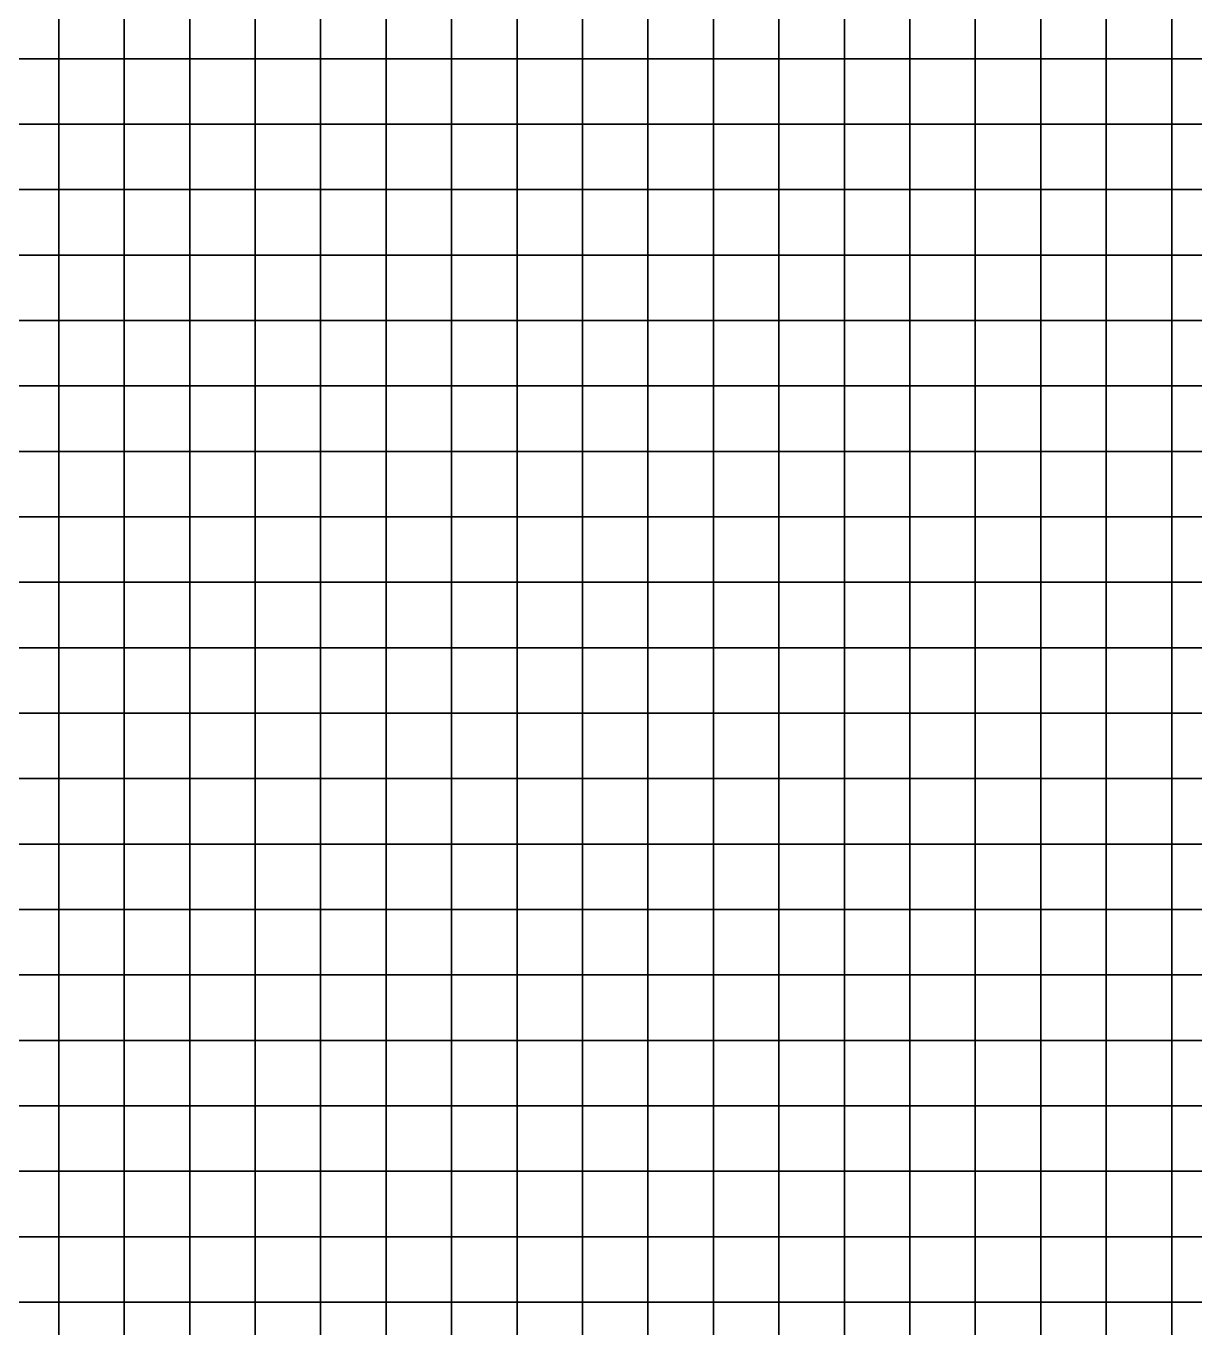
# Model space of a CAD drawing. Header units: metres. Extents: x 0 to 700, y 0 to 800.
# Drawn here: x 345 to 523.5, y 196.1 to 395 of the extents above; entities that cross this region are included whole.
import ezdxf

# ---------------------------------------------------------------- set-up
doc = ezdxf.new("R2010")
doc.units = ezdxf.units.M

msp = doc.modelspace()

# ---------------------------------------------------------------- linework, layer by layer
at = {"layer": 'C2'}
for points in [[(340, 390, -302.89), (350, 390, -301.54), (350, 400, -301.85), (340, 400, -303)], [(350, 390, -301.54), (360, 390, -300.28), (360, 400, -300.74), (350, 400, -301.85)], [(360, 390, -300.28), (370, 390, -299.5), (370, 400, -300.04), (360, 400, -300.74)], [(370, 390, -299.5), (380, 390, -298.11), (380, 400, -298.78), (370, 400, -300.04)], [(380, 390, -298.11), (390, 390, -296.6), (390, 400, -297.42), (380, 400, -298.78)], [(390, 390, -296.6), (400, 390, -295.38), (400, 400, -296.21), (390, 400, -297.42)], [(400, 390, -295.38), (410, 390, -294.8), (410, 400, -295.48), (400, 400, -296.21)], [(410, 390, -294.8), (420, 390, -294.92), (420, 400, -295.07), (410, 400, -295.48)], [(420, 390, -294.92), (430, 390, -294.34), (430, 400, -294.31), (420, 400, -295.07)], [(430, 390, -294.34), (440, 390, -292.79), (440, 400, -292.8), (430, 400, -294.31)], [(440, 390, -292.79), (450, 390, -292), (450, 400, -291.99), (440, 400, -292.8)], [(450, 390, -292), (460, 390, -292.01), (460, 400, -291.87), (450, 400, -291.99)], [(460, 390, -292.01), (470, 390, -292.97), (470, 400, -292.59), (460, 400, -291.87)], [(470, 390, -292.97), (480, 390, -291.84), (480, 400, -291.52), (470, 400, -292.59)], [(480, 390, -291.84), (490, 390, -288.83), (490, 400, -289.03), (480, 400, -291.52)], [(490, 390, -288.83), (500, 390, -286.31), (500, 400, -286.74), (490, 400, -289.03)], [(500, 390, -286.31), (510, 390, -285.18), (510, 400, -285.75), (500, 400, -286.74)], [(510, 390, -285.18), (520, 390, -285.39), (520, 400, -285.98), (510, 400, -285.75)], [(520, 390, -285.39), (530, 390, -283.79), (530, 400, -284.61), (520, 400, -285.98)], [(340, 380, -302.87), (350, 380, -301.25), (350, 390, -301.54), (340, 390, -302.89)], [(350, 380, -301.25), (360, 380, -299.75), (360, 390, -300.28), (350, 390, -301.54)], [(360, 380, -299.75), (370, 380, -298.81), (370, 390, -299.5), (360, 390, -300.28)], [(370, 380, -298.81), (380, 380, -297.34), (380, 390, -298.11), (370, 390, -299.5)], [(380, 380, -297.34), (390, 380, -295.72), (390, 390, -296.6), (380, 390, -298.11)], [(390, 380, -295.72), (400, 380, -294.51), (400, 390, -295.38), (390, 390, -296.6)], [(400, 380, -294.51), (410, 380, -293.97), (410, 390, -294.8), (400, 390, -295.38)], [(410, 380, -293.97), (420, 380, -294.12), (420, 390, -294.92), (410, 390, -294.8)], [(420, 380, -294.12), (430, 380, -293.61), (430, 390, -294.34), (420, 390, -294.92)], [(430, 380, -293.61), (440, 380, -292.14), (440, 390, -292.79), (430, 390, -294.34)], [(440, 380, -292.14), (450, 380, -291.45), (450, 390, -292), (440, 390, -292.79)], [(450, 380, -291.45), (460, 380, -291.51), (460, 390, -292.01), (450, 390, -292)], [(460, 380, -291.51), (470, 380, -292.41), (470, 390, -292.97), (460, 390, -292.01)], [(470, 380, -292.41), (480, 380, -291.36), (480, 390, -291.84), (470, 390, -292.97)], [(480, 380, -291.36), (490, 380, -288.45), (490, 390, -288.83), (480, 390, -291.84)], [(490, 380, -288.45), (500, 380, -285.86), (500, 390, -286.31), (490, 390, -288.83)], [(500, 380, -285.86), (510, 380, -284.44), (510, 390, -285.18), (500, 390, -286.31)], [(510, 380, -284.44), (520, 380, -284.11), (520, 390, -285.39), (510, 390, -285.18)], [(520, 380, -284.11), (530, 380, -282.2), (530, 390, -283.79), (520, 390, -285.39)], [(340, 370, -302.82), (350, 370, -301.21), (350, 380, -301.25), (340, 380, -302.87)], [(350, 370, -301.21), (360, 370, -299.74), (360, 380, -299.75), (350, 380, -301.25)], [(360, 370, -299.74), (370, 370, -298.88), (370, 380, -298.81), (360, 380, -299.75)], [(370, 370, -298.88), (380, 370, -297.47), (380, 380, -297.34), (370, 380, -298.81)], [(380, 370, -297.47), (390, 370, -295.88), (390, 380, -295.72), (380, 380, -297.34)], [(390, 370, -295.88), (400, 370, -294.74), (400, 380, -294.51), (390, 380, -295.72)], [(400, 370, -294.74), (410, 370, -294.42), (410, 380, -293.97), (400, 380, -294.51)], [(410, 370, -294.42), (420, 370, -295.01), (420, 380, -294.12), (410, 380, -293.97)], [(420, 370, -295.01), (430, 370, -294.73), (430, 380, -293.61), (420, 380, -294.12)], [(430, 370, -294.73), (440, 370, -293.35), (440, 380, -292.14), (430, 380, -293.61)], [(440, 370, -293.35), (450, 370, -292.7), (450, 380, -291.45), (440, 380, -292.14)], [(450, 370, -292.7), (460, 370, -292.89), (460, 380, -291.51), (450, 380, -291.45)], [(460, 370, -292.89), (470, 370, -293.82), (470, 380, -292.41), (460, 380, -291.51)], [(470, 370, -293.82), (480, 370, -292.79), (480, 380, -291.36), (470, 380, -292.41)], [(480, 370, -292.79), (490, 370, -289.7), (490, 380, -288.45), (480, 380, -291.36)], [(490, 370, -289.7), (500, 370, -287.07), (500, 380, -285.86), (490, 380, -288.45)], [(500, 370, -287.07), (510, 370, -285.56), (510, 380, -284.44), (500, 380, -285.86)], [(510, 370, -285.56), (520, 370, -285.05), (520, 380, -284.11), (510, 380, -284.44)], [(520, 370, -285.05), (530, 370, -282.94), (530, 380, -282.2), (520, 380, -284.11)], [(340, 360, -302.74), (350, 360, -301.33), (350, 370, -301.21), (340, 370, -302.82)], [(350, 360, -301.33), (360, 360, -300.14), (360, 370, -299.74), (350, 370, -301.21)], [(360, 360, -300.14), (370, 360, -299.39), (370, 370, -298.88), (360, 370, -299.74)], [(370, 360, -299.39), (380, 360, -298.16), (380, 370, -297.47), (370, 370, -298.88)], [(380, 360, -298.16), (390, 360, -296.67), (390, 370, -295.88), (380, 370, -297.47)], [(390, 360, -296.67), (400, 360, -295.64), (400, 370, -294.74), (390, 370, -295.88)], [(400, 360, -295.64), (410, 360, -295.54), (410, 370, -294.42), (400, 370, -294.74)], [(410, 360, -295.54), (420, 360, -296.53), (420, 370, -295.01), (410, 370, -294.42)], [(420, 360, -296.53), (430, 360, -296.4), (430, 370, -294.73), (420, 370, -295.01)], [(430, 360, -296.4), (440, 360, -295.18), (440, 370, -293.35), (430, 370, -294.73)], [(440, 360, -295.18), (450, 360, -294.58), (450, 370, -292.7), (440, 370, -293.35)], [(450, 360, -294.58), (460, 360, -295.1), (460, 370, -292.89), (450, 370, -292.7)], [(460, 360, -295.1), (470, 360, -296.5), (470, 370, -293.82), (460, 370, -292.89)], [(470, 360, -296.5), (480, 360, -295.73), (480, 370, -292.79), (470, 370, -293.82)], [(480, 360, -295.73), (490, 360, -292.72), (490, 370, -289.7), (480, 370, -292.79)], [(490, 360, -292.72), (500, 360, -290.32), (500, 370, -287.07), (490, 370, -289.7)], [(500, 360, -290.32), (510, 360, -289.11), (510, 370, -285.56), (500, 370, -287.07)], [(510, 360, -289.11), (520, 360, -288.86), (520, 370, -285.05), (510, 370, -285.56)], [(520, 360, -288.86), (530, 360, -286.71), (530, 370, -282.94), (520, 370, -285.05)], [(340, 350, -302.8), (350, 350, -301.52), (350, 360, -301.33), (340, 360, -302.74)], [(350, 350, -301.52), (360, 350, -300.48), (360, 360, -300.14), (350, 360, -301.33)], [(360, 350, -300.48), (370, 350, -299.89), (370, 360, -299.39), (360, 360, -300.14)], [(370, 350, -299.89), (380, 350, -298.84), (380, 360, -298.16), (370, 360, -299.39)], [(380, 350, -298.84), (390, 350, -297.39), (390, 360, -296.67), (380, 360, -298.16)], [(390, 350, -297.39), (400, 350, -296.45), (400, 360, -295.64), (390, 360, -296.67)], [(400, 350, -296.45), (410, 350, -296.53), (410, 360, -295.54), (400, 360, -295.64)], [(410, 350, -296.53), (420, 350, -297.86), (420, 360, -296.53), (410, 360, -295.54)], [(420, 350, -297.86), (430, 350, -297.91), (430, 360, -296.4), (420, 360, -296.53)], [(430, 350, -297.91), (440, 350, -296.8), (440, 360, -295.18), (430, 360, -296.4)], [(440, 350, -296.8), (450, 350, -296.24), (450, 360, -294.58), (440, 360, -295.18)], [(450, 350, -296.24), (460, 350, -296.81), (460, 360, -295.1), (450, 360, -294.58)], [(460, 350, -296.81), (470, 350, -298.05), (470, 360, -296.5), (460, 360, -295.1)], [(470, 350, -298.05), (480, 350, -297.4), (480, 360, -295.73), (470, 360, -296.5)], [(480, 350, -297.4), (490, 350, -294.48), (490, 360, -292.72), (480, 360, -295.73)], [(490, 350, -294.48), (500, 350, -292.3), (500, 360, -290.32), (490, 360, -292.72)], [(500, 350, -292.3), (510, 350, -291.25), (510, 360, -289.11), (500, 360, -290.32)], [(510, 350, -291.25), (520, 350, -290.95), (520, 360, -288.86), (510, 360, -289.11)], [(520, 350, -290.95), (530, 350, -288.95), (530, 360, -286.71), (520, 360, -288.86)], [(340, 340, -303.05), (350, 340, -301.82), (350, 350, -301.52), (340, 350, -302.8)], [(350, 340, -301.82), (360, 340, -300.9), (360, 350, -300.48), (350, 350, -301.52)], [(360, 340, -300.9), (370, 340, -300.45), (370, 350, -299.89), (360, 350, -300.48)], [(370, 340, -300.45), (380, 340, -299.53), (380, 350, -298.84), (370, 350, -299.89)], [(380, 340, -299.53), (390, 340, -298.14), (390, 350, -297.39), (380, 350, -298.84)], [(390, 340, -298.14), (400, 340, -297.3), (400, 350, -296.45), (390, 350, -297.39)], [(400, 340, -297.3), (410, 340, -297.53), (410, 350, -296.53), (400, 350, -296.45)], [(410, 340, -297.53), (420, 340, -299.09), (420, 350, -297.86), (410, 350, -296.53)], [(420, 340, -299.09), (430, 340, -299.27), (430, 350, -297.91), (420, 350, -297.86)], [(430, 340, -299.27), (440, 340, -298.3), (440, 350, -296.8), (430, 350, -297.91)], [(440, 340, -298.3), (450, 340, -297.8), (450, 350, -296.24), (440, 350, -296.8)], [(450, 340, -297.8), (460, 340, -298.32), (460, 350, -296.81), (450, 350, -296.24)], [(460, 340, -298.32), (470, 340, -299.36), (470, 350, -298.05), (460, 350, -296.81)], [(470, 340, -299.36), (480, 340, -298.84), (480, 350, -297.4), (470, 350, -298.05)], [(480, 340, -298.84), (490, 340, -296.17), (490, 350, -294.48), (480, 350, -297.4)], [(490, 340, -296.17), (500, 340, -294.33), (500, 350, -292.3), (490, 350, -294.48)], [(500, 340, -294.33), (510, 340, -293.45), (510, 350, -291.25), (500, 350, -292.3)], [(510, 340, -293.45), (520, 340, -293.2), (520, 350, -290.95), (510, 350, -291.25)], [(520, 340, -293.2), (530, 340, -291.53), (530, 350, -288.95), (520, 350, -290.95)], [(340, 330, -303.02), (350, 330, -301.9), (350, 340, -301.82), (340, 340, -303.05)], [(350, 330, -301.9), (360, 330, -301.09), (360, 340, -300.9), (350, 340, -301.82)], [(360, 330, -301.09), (370, 330, -300.68), (370, 340, -300.45), (360, 340, -300.9)], [(370, 330, -300.68), (380, 330, -299.85), (380, 340, -299.53), (370, 340, -300.45)], [(380, 330, -299.85), (390, 330, -298.61), (390, 340, -298.14), (380, 340, -299.53)], [(390, 330, -298.61), (400, 330, -297.9), (400, 340, -297.3), (390, 340, -298.14)], [(400, 330, -297.9), (410, 330, -298.11), (410, 340, -297.53), (400, 340, -297.3)], [(410, 330, -298.11), (420, 330, -299.48), (420, 340, -299.09), (410, 340, -297.53)], [(420, 330, -299.48), (430, 330, -299.64), (430, 340, -299.27), (420, 340, -299.09)], [(430, 330, -299.64), (440, 330, -298.86), (440, 340, -298.3), (430, 340, -299.27)], [(440, 330, -298.86), (450, 330, -298.51), (450, 340, -297.8), (440, 340, -298.3)], [(450, 330, -298.51), (460, 330, -298.98), (460, 340, -298.32), (450, 340, -297.8)], [(460, 330, -298.98), (470, 330, -299.95), (470, 340, -299.36), (460, 340, -298.32)], [(470, 330, -299.95), (480, 330, -299.71), (480, 340, -298.84), (470, 340, -299.36)], [(480, 330, -299.71), (490, 330, -297.73), (490, 340, -296.17), (480, 340, -298.84)], [(490, 330, -297.73), (500, 330, -296.44), (500, 340, -294.33), (490, 340, -296.17)], [(500, 330, -296.44), (510, 330, -295.83), (510, 340, -293.45), (500, 340, -294.33)], [(510, 330, -295.83), (520, 330, -295.7), (520, 340, -293.2), (510, 340, -293.45)], [(520, 330, -295.7), (530, 330, -294.44), (530, 340, -291.53), (520, 340, -293.2)], [(340, 320, -303.47), (350, 320, -302.49), (350, 330, -301.9), (340, 330, -303.02)], [(350, 320, -302.49), (360, 320, -301.82), (360, 330, -301.09), (350, 330, -301.9)], [(360, 320, -301.82), (370, 320, -301.55), (370, 330, -300.68), (360, 330, -301.09)], [(370, 320, -301.55), (380, 320, -300.86), (380, 330, -299.85), (370, 330, -300.68)], [(380, 320, -300.86), (390, 320, -299.7), (390, 330, -298.61), (380, 330, -299.85)], [(390, 320, -299.7), (400, 320, -299.07), (400, 330, -297.9), (390, 330, -298.61)], [(400, 320, -299.07), (410, 320, -299.34), (410, 330, -298.11), (400, 330, -297.9)], [(410, 320, -299.34), (420, 320, -300.61), (420, 330, -299.48), (410, 330, -298.11)], [(420, 320, -300.61), (430, 320, -300.83), (430, 330, -299.64), (420, 330, -299.48)], [(430, 320, -300.83), (440, 320, -300.17), (440, 330, -298.86), (430, 330, -299.64)], [(440, 320, -300.17), (450, 320, -299.84), (450, 330, -298.51), (440, 330, -298.86)], [(450, 320, -299.84), (460, 320, -300.18), (460, 330, -298.98), (450, 330, -298.51)], [(460, 320, -300.18), (470, 320, -300.9), (470, 330, -299.95), (460, 330, -298.98)], [(470, 320, -300.9), (480, 320, -300.69), (480, 330, -299.71), (470, 330, -299.95)], [(480, 320, -300.69), (490, 320, -299.12), (490, 330, -297.73), (480, 330, -299.71)], [(490, 320, -299.12), (500, 320, -298.17), (500, 330, -296.44), (490, 330, -297.73)], [(500, 320, -298.17), (510, 320, -297.75), (510, 330, -295.83), (500, 330, -296.44)], [(510, 320, -297.75), (520, 320, -297.73), (520, 330, -295.7), (510, 330, -295.83)], [(520, 320, -297.73), (530, 320, -296.94), (530, 330, -294.44), (520, 330, -295.7)], [(340, 310, -304.18), (350, 310, -303.44), (350, 320, -302.49), (340, 320, -303.47)], [(350, 310, -303.44), (360, 310, -303.03), (360, 320, -301.82), (350, 320, -302.49)], [(360, 310, -303.03), (370, 310, -302.93), (370, 320, -301.55), (360, 320, -301.82)], [(370, 310, -302.93), (380, 310, -302.41), (380, 320, -300.86), (370, 320, -301.55)], [(380, 310, -302.41), (390, 310, -301.41), (390, 320, -299.7), (380, 320, -300.86)], [(390, 310, -301.41), (400, 310, -300.87), (400, 320, -299.07), (390, 320, -299.7)], [(400, 310, -300.87), (410, 310, -301.35), (410, 320, -299.34), (400, 320, -299.07)], [(410, 310, -301.35), (420, 310, -302.96), (420, 320, -300.61), (410, 320, -299.34)], [(420, 310, -302.96), (430, 310, -303.36), (430, 320, -300.83), (420, 320, -300.61)], [(430, 310, -303.36), (440, 310, -302.81), (440, 320, -300.17), (430, 320, -300.83)], [(440, 310, -302.81), (450, 310, -302.41), (450, 320, -299.84), (440, 320, -300.17)], [(450, 310, -302.41), (460, 310, -302.67), (460, 320, -300.18), (450, 320, -299.84)], [(460, 310, -302.67), (470, 310, -303.3), (470, 320, -300.9), (460, 320, -300.18)], [(470, 310, -303.3), (480, 310, -302.95), (480, 320, -300.69), (470, 320, -300.9)], [(480, 310, -302.95), (490, 310, -301.31), (490, 320, -299.12), (480, 320, -300.69)], [(490, 310, -301.31), (500, 310, -300.51), (500, 320, -298.17), (490, 320, -299.12)], [(500, 310, -300.51), (510, 310, -300.44), (510, 320, -297.75), (500, 320, -298.17)], [(510, 310, -300.44), (520, 310, -300.9), (520, 320, -297.73), (510, 320, -297.75)], [(520, 310, -300.9), (530, 310, -300.6), (530, 320, -296.94), (520, 320, -297.73)], [(340, 300, -305.08), (350, 300, -304.39), (350, 310, -303.44), (340, 310, -304.18)], [(350, 300, -304.39), (360, 300, -304.04), (360, 310, -303.03), (350, 310, -303.44)], [(360, 300, -304.04), (370, 300, -303.95), (370, 310, -302.93), (360, 310, -303.03)], [(370, 300, -303.95), (380, 300, -303.54), (380, 310, -302.41), (370, 310, -302.93)], [(380, 300, -303.54), (390, 300, -302.6), (390, 310, -301.41), (380, 310, -302.41)], [(390, 300, -302.6), (400, 300, -302.13), (400, 310, -300.87), (390, 310, -301.41)], [(400, 300, -302.13), (410, 300, -302.64), (410, 310, -301.35), (400, 310, -300.87)], [(410, 300, -302.64), (420, 300, -304.1), (420, 310, -302.96), (410, 310, -301.35)], [(420, 300, -304.1), (430, 300, -304.55), (430, 310, -303.36), (420, 310, -302.96)], [(430, 300, -304.55), (440, 300, -304.13), (440, 310, -302.81), (430, 310, -303.36)], [(440, 300, -304.13), (450, 300, -303.75), (450, 310, -302.41), (440, 310, -302.81)], [(450, 300, -303.75), (460, 300, -303.87), (460, 310, -302.67), (450, 310, -302.41)], [(460, 300, -303.87), (470, 300, -304.19), (470, 310, -303.3), (460, 310, -302.67)], [(470, 300, -304.19), (480, 300, -303.81), (480, 310, -302.95), (470, 310, -303.3)], [(480, 300, -303.81), (490, 300, -302.47), (490, 310, -301.31), (480, 310, -302.95)], [(490, 300, -302.47), (500, 300, -301.88), (500, 310, -300.51), (490, 310, -301.31)], [(500, 300, -301.88), (510, 300, -301.95), (510, 310, -300.44), (500, 310, -300.51)], [(510, 300, -301.95), (520, 300, -302.42), (520, 310, -300.9), (510, 310, -300.44)], [(520, 300, -302.42), (530, 300, -302.45), (530, 310, -300.6), (520, 310, -300.9)], [(340, 290, -306.11), (350, 290, -305.45), (350, 300, -304.39), (340, 300, -305.08)], [(350, 290, -305.45), (360, 290, -305.1), (360, 300, -304.04), (350, 300, -304.39)], [(360, 290, -305.1), (370, 290, -305.03), (370, 300, -303.95), (360, 300, -304.04)], [(370, 290, -305.03), (380, 290, -304.68), (380, 300, -303.54), (370, 300, -303.95)], [(380, 290, -304.68), (390, 290, -303.73), (390, 300, -302.6), (380, 300, -303.54)], [(390, 290, -303.73), (400, 290, -303.31), (400, 300, -302.13), (390, 300, -302.6)], [(400, 290, -303.31), (410, 290, -303.78), (410, 300, -302.64), (400, 300, -302.13)], [(410, 290, -303.78), (420, 290, -305.1), (420, 300, -304.1), (410, 300, -302.64)], [(420, 290, -305.1), (430, 290, -305.54), (430, 300, -304.55), (420, 300, -304.1)], [(430, 290, -305.54), (440, 290, -305.23), (440, 300, -304.13), (430, 300, -304.55)], [(440, 290, -305.23), (450, 290, -304.86), (450, 300, -303.75), (440, 300, -304.13)], [(450, 290, -304.86), (460, 290, -304.85), (460, 300, -303.87), (450, 300, -303.75)], [(460, 290, -304.85), (470, 290, -304.85), (470, 300, -304.19), (460, 300, -303.87)], [(470, 290, -304.85), (480, 290, -304.45), (480, 300, -303.81), (470, 300, -304.19)], [(480, 290, -304.45), (490, 290, -303.31), (490, 300, -302.47), (480, 300, -303.81)], [(490, 290, -303.31), (500, 290, -302.86), (500, 300, -301.88), (490, 300, -302.47)], [(500, 290, -302.86), (510, 290, -302.94), (510, 300, -301.95), (500, 300, -301.88)], [(510, 290, -302.94), (520, 290, -303.36), (520, 300, -302.42), (510, 300, -301.95)], [(520, 290, -303.36), (530, 290, -303.55), (530, 300, -302.45), (520, 300, -302.42)], [(340, 280, -307.03), (350, 280, -306.39), (350, 290, -305.45), (340, 290, -306.11)], [(350, 280, -306.39), (360, 280, -306), (360, 290, -305.1), (350, 290, -305.45)], [(360, 280, -306), (370, 280, -305.83), (370, 290, -305.03), (360, 290, -305.1)], [(370, 280, -305.83), (380, 280, -305.48), (380, 290, -304.68), (370, 290, -305.03)], [(380, 280, -305.48), (390, 280, -304.54), (390, 290, -303.73), (380, 290, -304.68)], [(390, 280, -304.54), (400, 280, -304.16), (400, 290, -303.31), (390, 290, -303.73)], [(400, 280, -304.16), (410, 280, -304.46), (410, 290, -303.78), (400, 290, -303.31)], [(410, 280, -304.46), (420, 280, -305.51), (420, 290, -305.1), (410, 290, -303.78)], [(420, 280, -305.51), (430, 280, -305.86), (430, 290, -305.54), (420, 290, -305.1)], [(430, 280, -305.86), (440, 280, -305.66), (440, 290, -305.23), (430, 290, -305.54)], [(440, 280, -305.66), (450, 280, -305.38), (450, 290, -304.86), (440, 290, -305.23)], [(450, 280, -305.38), (460, 280, -305.29), (460, 290, -304.85), (450, 290, -304.86)], [(460, 280, -305.29), (470, 280, -305.19), (470, 290, -304.85), (460, 290, -304.85)], [(470, 280, -305.19), (480, 280, -304.84), (480, 290, -304.45), (470, 290, -304.85)], [(480, 280, -304.84), (490, 280, -303.98), (490, 290, -303.31), (480, 290, -304.45)], [(490, 280, -303.98), (500, 280, -303.7), (500, 290, -302.86), (490, 290, -303.31)], [(500, 280, -303.7), (510, 280, -303.73), (510, 290, -302.94), (500, 290, -302.86)], [(510, 280, -303.73), (520, 280, -304.02), (520, 290, -303.36), (510, 290, -302.94)], [(520, 280, -304.02), (530, 280, -304.23), (530, 290, -303.55), (520, 290, -303.36)], [(340, 270, -308.01), (350, 270, -307.34), (350, 280, -306.39), (340, 280, -307.03)], [(350, 270, -307.34), (360, 270, -306.88), (360, 280, -306), (350, 280, -306.39)], [(360, 270, -306.88), (370, 270, -306.66), (370, 280, -305.83), (360, 280, -306)], [(370, 270, -306.66), (380, 270, -306.31), (380, 280, -305.48), (370, 280, -305.83)], [(380, 270, -306.31), (390, 270, -305.39), (390, 280, -304.54), (380, 280, -305.48)], [(390, 270, -305.39), (400, 270, -305.1), (400, 280, -304.16), (390, 280, -304.54)], [(400, 270, -305.1), (410, 270, -305.37), (410, 280, -304.46), (400, 280, -304.16)], [(410, 270, -305.37), (420, 270, -306.3), (420, 280, -305.51), (410, 280, -304.46)], [(420, 270, -306.3), (430, 270, -306.62), (430, 280, -305.86), (420, 280, -305.51)], [(430, 270, -306.62), (440, 270, -306.47), (440, 280, -305.66), (430, 280, -305.86)], [(440, 270, -306.47), (450, 270, -306.2), (450, 280, -305.38), (440, 280, -305.66)], [(450, 270, -306.2), (460, 270, -305.95), (460, 280, -305.29), (450, 280, -305.38)], [(460, 270, -305.95), (470, 270, -305.57), (470, 280, -305.19), (460, 280, -305.29)], [(470, 270, -305.57), (480, 270, -305.05), (480, 280, -304.84), (470, 280, -305.19)], [(480, 270, -305.05), (490, 270, -304.17), (490, 280, -303.98), (480, 280, -304.84)], [(490, 270, -304.17), (500, 270, -303.83), (500, 280, -303.7), (490, 280, -303.98)], [(500, 270, -303.83), (510, 270, -303.62), (510, 280, -303.73), (500, 280, -303.7)], [(510, 270, -303.62), (520, 270, -303.54), (520, 280, -304.02), (510, 280, -303.73)], [(520, 270, -303.54), (530, 270, -303.58), (530, 280, -304.23), (520, 280, -304.02)], [(340, 260, -309.18), (350, 260, -308.43), (350, 270, -307.34), (340, 270, -308.01)], [(350, 260, -308.43), (360, 260, -307.94), (360, 270, -306.88), (350, 270, -307.34)], [(360, 260, -307.94), (370, 260, -307.78), (370, 270, -306.66), (360, 270, -306.88)], [(370, 260, -307.78), (380, 260, -307.51), (380, 270, -306.31), (370, 270, -306.66)], [(380, 260, -307.51), (390, 260, -306.64), (390, 270, -305.39), (380, 270, -306.31)], [(390, 260, -306.64), (400, 260, -306.48), (400, 270, -305.1), (390, 270, -305.39)], [(400, 260, -306.48), (410, 260, -306.9), (410, 270, -305.37), (400, 270, -305.1)], [(410, 260, -306.9), (420, 260, -307.98), (420, 270, -306.3), (410, 270, -305.37)], [(420, 260, -307.98), (430, 260, -308.4), (430, 270, -306.62), (420, 270, -306.3)], [(430, 260, -308.4), (440, 260, -308.23), (440, 270, -306.47), (430, 270, -306.62)], [(440, 260, -308.23), (450, 260, -307.87), (450, 270, -306.2), (440, 270, -306.47)], [(450, 260, -307.87), (460, 260, -307.38), (460, 270, -305.95), (450, 270, -306.2)], [(460, 260, -307.38), (470, 260, -306.55), (470, 270, -305.57), (460, 270, -305.95)], [(470, 260, -306.55), (480, 260, -305.62), (480, 270, -305.05), (470, 270, -305.57)], [(480, 260, -305.62), (490, 260, -304.39), (490, 270, -304.17), (480, 270, -305.05)], [(490, 260, -304.39), (500, 260, -303.75), (500, 270, -303.83), (490, 270, -304.17)], [(500, 260, -303.75), (510, 260, -303.14), (510, 270, -303.62), (500, 270, -303.83)], [(510, 260, -303.14), (520, 260, -302.62), (520, 270, -303.54), (510, 270, -303.62)], [(520, 260, -302.62), (530, 260, -302.45), (530, 270, -303.58), (520, 270, -303.54)], [(340, 250, -309.78), (350, 250, -309.08), (350, 260, -308.43), (340, 260, -309.18)], [(350, 250, -309.08), (360, 250, -308.63), (360, 260, -307.94), (350, 260, -308.43)], [(360, 250, -308.63), (370, 250, -308.45), (370, 260, -307.78), (360, 260, -307.94)], [(370, 250, -308.45), (380, 250, -308.29), (380, 260, -307.51), (370, 260, -307.78)], [(380, 250, -308.29), (390, 250, -307.68), (390, 260, -306.64), (380, 260, -307.51)], [(390, 250, -307.68), (400, 250, -307.65), (400, 260, -306.48), (390, 260, -306.64)], [(400, 250, -307.65), (410, 250, -308.11), (410, 260, -306.9), (400, 260, -306.48)], [(410, 250, -308.11), (420, 250, -309.02), (420, 260, -307.98), (410, 260, -306.9)], [(420, 250, -309.02), (430, 250, -309.4), (430, 260, -308.4), (420, 260, -307.98)], [(430, 250, -309.4), (440, 250, -309.3), (440, 260, -308.23), (430, 260, -308.4)], [(440, 250, -309.3), (450, 250, -308.9), (450, 260, -307.87), (440, 260, -308.23)], [(450, 250, -308.9), (460, 250, -308.25), (460, 260, -307.38), (450, 260, -307.87)], [(460, 250, -308.25), (470, 250, -307.11), (470, 260, -306.55), (460, 260, -307.38)], [(470, 250, -307.11), (480, 250, -306), (480, 260, -305.62), (470, 260, -306.55)], [(480, 250, -306), (490, 250, -304.82), (490, 260, -304.39), (480, 260, -305.62)], [(490, 250, -304.82), (500, 250, -304.06), (500, 260, -303.75), (490, 260, -304.39)], [(500, 250, -304.06), (510, 250, -303.18), (510, 260, -303.14), (500, 260, -303.75)], [(510, 250, -303.18), (520, 250, -302.24), (520, 260, -302.62), (510, 260, -303.14)], [(520, 250, -302.24), (530, 250, -301.86), (530, 260, -302.45), (520, 260, -302.62)], [(340, 240, -310.14), (350, 240, -309.61), (350, 250, -309.08), (340, 250, -309.78)], [(350, 240, -309.61), (360, 240, -309.28), (360, 250, -308.63), (350, 250, -309.08)], [(360, 240, -309.28), (370, 240, -309.15), (370, 250, -308.45), (360, 250, -308.63)], [(370, 240, -309.15), (380, 240, -309.15), (380, 250, -308.29), (370, 250, -308.45)], [(380, 240, -309.15), (390, 240, -308.82), (390, 250, -307.68), (380, 250, -308.29)], [(390, 240, -308.82), (400, 240, -308.94), (400, 250, -307.65), (390, 250, -307.68)], [(400, 240, -308.94), (410, 240, -309.36), (410, 250, -308.11), (400, 250, -307.65)], [(410, 240, -309.36), (420, 240, -309.99), (420, 250, -309.02), (410, 250, -308.11)], [(420, 240, -309.99), (430, 240, -310.29), (430, 250, -309.4), (420, 250, -309.02)], [(430, 240, -310.29), (440, 240, -310.24), (440, 250, -309.3), (430, 250, -309.4)], [(440, 240, -310.24), (450, 240, -309.82), (450, 250, -308.9), (440, 250, -309.3)], [(450, 240, -309.82), (460, 240, -309.04), (460, 250, -308.25), (450, 250, -308.9)], [(460, 240, -309.04), (470, 240, -307.63), (470, 250, -307.11), (460, 250, -308.25)], [(470, 240, -307.63), (480, 240, -306.44), (480, 250, -306), (470, 250, -307.11)], [(480, 240, -306.44), (490, 240, -305.41), (490, 250, -304.82), (480, 250, -306)], [(490, 240, -305.41), (500, 240, -304.62), (500, 250, -304.06), (490, 250, -304.82)], [(500, 240, -304.62), (510, 240, -303.56), (510, 250, -303.18), (500, 250, -304.06)], [(510, 240, -303.56), (520, 240, -302.23), (520, 250, -302.24), (510, 250, -303.18)], [(520, 240, -302.23), (530, 240, -301.73), (530, 250, -301.86), (520, 250, -302.24)], [(340, 230, -310.29), (350, 230, -310.06), (350, 240, -309.61), (340, 240, -310.14)], [(350, 230, -310.06), (360, 230, -309.98), (360, 240, -309.28), (350, 240, -309.61)], [(360, 230, -309.98), (370, 230, -309.9), (370, 240, -309.15), (360, 240, -309.28)], [(370, 230, -309.9), (380, 230, -310.1), (380, 240, -309.15), (370, 240, -309.15)], [(380, 230, -310.1), (390, 230, -310.13), (390, 240, -308.82), (380, 240, -309.15)], [(390, 230, -310.13), (400, 230, -310.4), (400, 240, -308.94), (390, 240, -308.82)], [(400, 230, -310.4), (410, 230, -310.78), (410, 240, -309.36), (400, 240, -308.94)], [(410, 230, -310.78), (420, 230, -311.2), (420, 240, -309.99), (410, 240, -309.36)], [(420, 230, -311.2), (430, 230, -311.3), (430, 240, -310.29), (420, 240, -309.99)], [(430, 230, -311.3), (440, 230, -311.35), (440, 240, -310.24), (430, 240, -310.29)], [(440, 230, -311.35), (450, 230, -310.88), (450, 240, -309.82), (440, 240, -310.24)], [(450, 230, -310.88), (460, 230, -310.04), (460, 240, -309.04), (450, 240, -309.82)], [(460, 230, -310.04), (470, 230, -308.64), (470, 240, -307.63), (460, 240, -309.04)], [(470, 230, -308.64), (480, 230, -307.51), (480, 240, -306.44), (470, 240, -307.63)], [(480, 230, -307.51), (490, 230, -306.61), (490, 240, -305.41), (480, 240, -306.44)], [(490, 230, -306.61), (500, 230, -305.93), (500, 240, -304.62), (490, 240, -305.41)], [(500, 230, -305.93), (510, 230, -304.93), (510, 240, -303.56), (500, 240, -304.62)], [(510, 230, -304.93), (520, 230, -303.62), (520, 240, -302.23), (510, 240, -303.56)], [(520, 230, -303.62), (530, 230, -303.11), (530, 240, -301.73), (520, 240, -302.23)], [(340, 220, -310.34), (350, 220, -310.31), (350, 230, -310.06), (340, 230, -310.29)], [(350, 220, -310.31), (360, 220, -310.41), (360, 230, -309.98), (350, 230, -310.06)], [(360, 220, -310.41), (370, 220, -310.41), (370, 230, -309.9), (360, 230, -309.98)], [(370, 220, -310.41), (380, 220, -310.81), (380, 230, -310.1), (370, 230, -309.9)], [(380, 220, -310.81), (390, 220, -311.18), (390, 230, -310.13), (380, 230, -310.1)], [(390, 220, -311.18), (400, 220, -311.56), (400, 230, -310.4), (390, 230, -310.13)], [(400, 220, -311.56), (410, 220, -311.81), (410, 230, -310.78), (400, 230, -310.4)], [(410, 220, -311.81), (420, 220, -311.87), (420, 230, -311.2), (410, 230, -310.78)], [(420, 220, -311.87), (430, 220, -311.76), (430, 230, -311.3), (420, 230, -311.2)], [(430, 220, -311.76), (440, 220, -311.76), (440, 230, -311.35), (430, 230, -311.3)], [(440, 220, -311.76), (450, 220, -311.24), (450, 230, -310.88), (440, 230, -311.35)], [(450, 220, -311.24), (460, 220, -310.3), (460, 230, -310.04), (450, 230, -310.88)], [(460, 220, -310.3), (470, 220, -308.82), (470, 230, -308.64), (460, 230, -310.04)], [(470, 220, -308.82), (480, 220, -307.77), (480, 230, -307.51), (470, 230, -308.64)], [(480, 220, -307.77), (490, 220, -307.16), (490, 230, -306.61), (480, 230, -307.51)], [(490, 220, -307.16), (500, 220, -306.54), (500, 230, -305.93), (490, 230, -306.61)], [(500, 220, -306.54), (510, 220, -305.41), (510, 230, -304.93), (500, 230, -305.93)], [(510, 220, -305.41), (520, 220, -303.77), (520, 230, -303.62), (510, 230, -304.93)], [(520, 220, -303.77), (530, 220, -303.13), (530, 230, -303.11), (520, 230, -303.62)], [(340, 210, -310.53), (350, 210, -310.58), (350, 220, -310.31), (340, 220, -310.34)], [(350, 210, -310.58), (360, 210, -310.81), (360, 220, -310.41), (350, 220, -310.31)], [(360, 210, -310.81), (370, 210, -310.96), (370, 220, -310.41), (360, 220, -310.41)], [(370, 210, -310.96), (380, 210, -311.5), (380, 220, -310.81), (370, 220, -310.41)], [(380, 210, -311.5), (390, 210, -312.14), (390, 220, -311.18), (380, 220, -310.81)], [(390, 210, -312.14), (400, 210, -312.57), (400, 220, -311.56), (390, 220, -311.18)], [(400, 210, -312.57), (410, 210, -312.81), (410, 220, -311.81), (400, 220, -311.56)], [(410, 210, -312.81), (420, 210, -312.71), (420, 220, -311.87), (410, 220, -311.81)], [(420, 210, -312.71), (430, 210, -312.47), (430, 220, -311.76), (420, 220, -311.87)], [(430, 210, -312.47), (440, 210, -312.36), (440, 220, -311.76), (430, 220, -311.76)], [(440, 210, -312.36), (450, 210, -311.72), (450, 220, -311.24), (440, 220, -311.76)], [(450, 210, -311.72), (460, 210, -310.65), (460, 220, -310.3), (450, 220, -311.24)], [(460, 210, -310.65), (470, 210, -309.01), (470, 220, -308.82), (460, 220, -310.3)], [(470, 210, -309.01), (480, 210, -307.89), (480, 220, -307.77), (470, 220, -308.82)], [(480, 210, -307.89), (490, 210, -307.32), (490, 220, -307.16), (480, 220, -307.77)], [(490, 210, -307.32), (500, 210, -306.63), (500, 220, -306.54), (490, 220, -307.16)], [(500, 210, -306.63), (510, 210, -305.3), (510, 220, -305.41), (500, 220, -306.54)], [(510, 210, -305.3), (520, 210, -303.29), (520, 220, -303.77), (510, 220, -305.41)], [(520, 210, -303.29), (530, 210, -302.5), (530, 220, -303.13), (520, 220, -303.77)], [(340, 200, -310.73), (350, 200, -310.83), (350, 210, -310.58), (340, 210, -310.53)], [(350, 200, -310.83), (360, 200, -311.14), (360, 210, -310.81), (350, 210, -310.58)], [(360, 200, -311.14), (370, 200, -311.35), (370, 210, -310.96), (360, 210, -310.81)], [(370, 200, -311.35), (380, 200, -312.03), (380, 210, -311.5), (370, 210, -310.96)], [(380, 200, -312.03), (390, 200, -312.85), (390, 210, -312.14), (380, 210, -311.5)], [(390, 200, -312.85), (400, 200, -313.3), (400, 210, -312.57), (390, 210, -312.14)], [(400, 200, -313.3), (410, 200, -313.46), (410, 210, -312.81), (400, 210, -312.57)], [(410, 200, -313.46), (420, 200, -313.1), (420, 210, -312.71), (410, 210, -312.81)], [(420, 200, -313.1), (430, 200, -312.67), (430, 210, -312.47), (420, 210, -312.71)], [(430, 200, -312.67), (440, 200, -312.45), (440, 210, -312.36), (430, 210, -312.47)], [(440, 200, -312.45), (450, 200, -311.71), (450, 210, -311.72), (440, 210, -312.36)], [(450, 200, -311.71), (460, 200, -310.6), (460, 210, -310.65), (450, 210, -311.72)], [(460, 200, -310.6), (470, 200, -309), (470, 210, -309.01), (460, 210, -310.65)], [(470, 200, -309), (480, 200, -307.92), (480, 210, -307.89), (470, 210, -309.01)], [(480, 200, -307.92), (490, 200, -307.51), (490, 210, -307.32), (480, 210, -307.89)], [(490, 200, -307.51), (500, 200, -306.86), (500, 210, -306.63), (490, 210, -307.32)], [(500, 200, -306.86), (510, 200, -305.41), (510, 210, -305.3), (500, 210, -306.63)], [(510, 200, -305.41), (520, 200, -303.19), (520, 210, -303.29), (510, 210, -305.3)], [(520, 200, -303.19), (530, 200, -302.29), (530, 210, -302.5), (520, 210, -303.29)], [(340, 190, -311.26), (350, 190, -311.39), (350, 200, -310.83), (340, 200, -310.73)], [(350, 190, -311.39), (360, 190, -311.75), (360, 200, -311.14), (350, 200, -310.83)], [(360, 190, -311.75), (370, 190, -312.01), (370, 200, -311.35), (360, 200, -311.14)], [(370, 190, -312.01), (380, 190, -312.77), (380, 200, -312.03), (370, 200, -311.35)], [(380, 190, -312.77), (390, 190, -313.71), (390, 200, -312.85), (380, 200, -312.03)], [(390, 190, -313.71), (400, 190, -314.16), (400, 200, -313.3), (390, 200, -312.85)], [(400, 190, -314.16), (410, 190, -314.26), (410, 200, -313.46), (400, 200, -313.3)], [(410, 190, -314.26), (420, 190, -313.67), (420, 200, -313.1), (410, 200, -313.46)], [(420, 190, -313.67), (430, 190, -313.03), (430, 200, -312.67), (420, 200, -313.1)], [(430, 190, -313.03), (440, 190, -312.65), (440, 200, -312.45), (430, 200, -312.67)], [(440, 190, -312.65), (450, 190, -311.74), (450, 200, -311.71), (440, 200, -312.45)], [(450, 190, -311.74), (460, 190, -310.53), (460, 200, -310.6), (450, 200, -311.71)], [(460, 190, -310.53), (470, 190, -308.93), (470, 200, -309), (460, 200, -310.6)], [(470, 190, -308.93), (480, 190, -307.84), (480, 200, -307.92), (470, 200, -309)], [(480, 190, -307.84), (490, 190, -307.49), (490, 200, -307.51), (480, 200, -307.92)], [(490, 190, -307.49), (500, 190, -306.83), (500, 200, -306.86), (490, 200, -307.51)], [(500, 190, -306.83), (510, 190, -305.32), (510, 200, -305.41), (500, 200, -306.86)], [(510, 190, -305.32), (520, 190, -302.93), (520, 200, -303.19), (510, 200, -305.41)], [(520, 190, -302.93), (530, 190, -301.91), (530, 200, -302.29), (520, 200, -303.19)]]:
    msp.add_3dface(points, dxfattribs=at)

doc.saveas('drawing.dxf')
